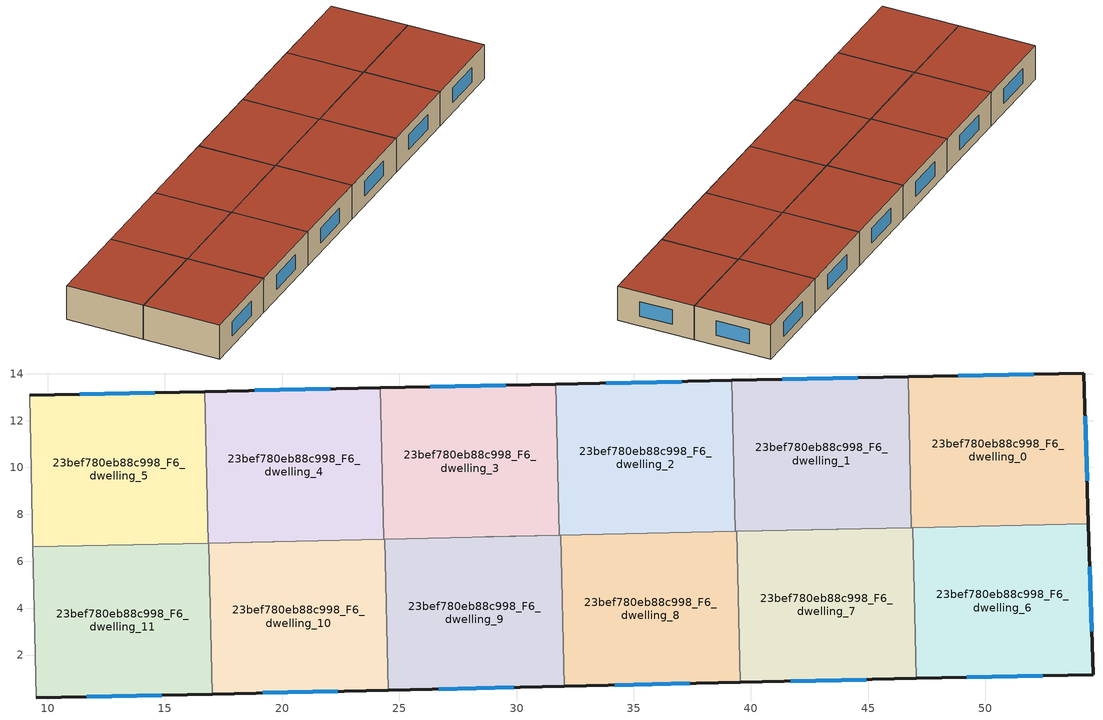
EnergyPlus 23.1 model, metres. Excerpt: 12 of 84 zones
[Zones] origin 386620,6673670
23bef780eb88c998_F6_dwelling_0
 floor to 23bef780eb88c998_F5_dwelling_0 (EU_floor_Construction): 54.2,14.03 54.4,7.6 46.84,7.44 46.7,13.87 z18
 wall outside (EU_wall_Construction): 54.4,7.6 54.2,14.03 46.7,13.87 z18:21
 wall to 23bef780eb88c998_F6_dwelling_1 (EU_wall_Construction): 46.7,13.87 46.84,7.44 z18:21
 wall to 23bef780eb88c998_F6_dwelling_6 (EU_wall_Construction): 46.91,7.44 54.4,7.6 z18:21
 wall to 23bef780eb88c998_F6_dwelling_7 (EU_wall_Construction): 46.84,7.44 46.91,7.44 z18:21
 window (EU_Window_Construction): 52.06,13.98 48.84,13.91 / 54.34,9.44 54.25,12.19 z18.86:20.14
 roof outside (EU_roof_Construction): 54.4,7.6 54.2,14.03 46.7,13.87 46.84,7.44 z21
23bef780eb88c998_F6_dwelling_1
 floor to 23bef780eb88c998_F5_dwelling_1 (EU_floor_Construction): 46.7,13.87 46.84,7.44 39.33,7.27 39.19,13.71 z18
 wall outside (EU_wall_Construction): 46.7,13.87 39.19,13.71 z18:21
 wall to 23bef780eb88c998_F6_dwelling_2 (EU_wall_Construction): 39.19,13.71 39.33,7.27 z18:21
 wall to 23bef780eb88c998_F6_dwelling_7 (EU_wall_Construction): 39.4,7.27 46.84,7.44 z18:21
 wall to 23bef780eb88c998_F6_dwelling_8 (EU_wall_Construction): 39.33,7.27 39.4,7.27 z18:21
 window (EU_Window_Construction): 44.56,13.82 41.34,13.76 z18.86:20.14
 roof outside (EU_roof_Construction): 46.84,7.44 46.7,13.87 39.19,13.71 39.33,7.27 z21
23bef780eb88c998_F6_dwelling_10
 floor to 23bef780eb88c998_F5_dwelling_10 (EU_floor_Construction): 24.39,6.94 24.53,0.5 17.02,0.34 16.88,6.78 z18
 wall outside (EU_wall_Construction): 17.02,0.34 24.53,0.5 z18:21
 wall to 23bef780eb88c998_F6_dwelling_11 (EU_wall_Construction): 16.88,6.78 17.02,0.34 z18:21
 wall to 23bef780eb88c998_F6_dwelling_9 (EU_wall_Construction): 24.53,0.5 24.39,6.94 z18:21
 wall to 23bef780eb88c998_F6_dwelling_4 (EU_wall_Construction): 24.33,6.94 16.88,6.78 z18:21
 wall to 23bef780eb88c998_F6_dwelling_3 (EU_wall_Construction): 24.39,6.94 24.33,6.94 z18:21
 window (EU_Window_Construction): 19.16,0.38 22.38,0.45 z18.86:20.14
 roof outside (EU_roof_Construction): 24.53,0.5 24.39,6.94 16.88,6.78 17.02,0.34 z21
23bef780eb88c998_F6_dwelling_11
 floor to 23bef780eb88c998_F5_dwelling_11 (EU_floor_Construction): 16.88,6.78 17.02,0.34 9.51,0.17 9.37,6.61 z18
 wall outside (EU_wall_Construction): 9.51,0.17 17.02,0.34 z18:21
 wall adiabatic (EU_wall_Construction): 9.37,6.61 9.51,0.17 / 20.51,6.86 16.88,6.78 / 20.51,6.86 16.88,6.78 z18:21
 wall to 23bef780eb88c998_F6_dwelling_5 (EU_wall_Construction): 16.84,6.78 9.37,6.61 z18:21
 wall to 23bef780eb88c998_F6_dwelling_4 (EU_wall_Construction): 16.88,6.78 16.84,6.78 z18:21
 window (EU_Window_Construction): 11.66,0.22 14.87,0.29 z18.86:20.14
 roof outside (EU_roof_Construction): 17.02,0.34 16.88,6.78 9.37,6.61 9.51,0.17 z21
23bef780eb88c998_F6_dwelling_2
 floor to 23bef780eb88c998_F5_dwelling_2 (EU_floor_Construction): 39.19,13.71 39.33,7.27 31.83,7.11 31.68,13.55 z18
 wall outside (EU_wall_Construction): 39.19,13.71 31.68,13.55 z18:21
 wall to 23bef780eb88c998_F6_dwelling_3 (EU_wall_Construction): 31.68,13.55 31.83,7.11 z18:21
 wall to 23bef780eb88c998_F6_dwelling_8 (EU_wall_Construction): 31.83,7.11 39.33,7.27 z18:21
 window (EU_Window_Construction): 37.04,13.67 33.83,13.6 z18.86:20.14
 roof outside (EU_roof_Construction): 39.33,7.27 39.19,13.71 31.68,13.55 31.83,7.11 z21
23bef780eb88c998_F6_dwelling_3
 floor to 23bef780eb88c998_F5_dwelling_3 (EU_floor_Construction): 31.68,13.55 31.83,7.11 24.33,6.94 24.19,13.4 z18
 wall outside (EU_wall_Construction): 31.68,13.55 24.19,13.4 z18:21
 wall to 23bef780eb88c998_F6_dwelling_4 (EU_wall_Construction): 24.19,13.4 24.33,6.94 z18:21
 wall to 23bef780eb88c998_F6_dwelling_9 (EU_wall_Construction): 24.39,6.94 31.83,7.11 z18:21
 window (EU_Window_Construction): 29.54,13.51 26.33,13.44 z18.86:20.14
 roof outside (EU_roof_Construction): 31.83,7.11 31.68,13.55 24.19,13.4 24.33,6.94 z21
23bef780eb88c998_F6_dwelling_4
 floor to 23bef780eb88c998_F5_dwelling_4 (EU_floor_Construction): 24.19,13.4 24.33,6.94 16.84,6.78 16.7,13.24 z18
 wall outside (EU_wall_Construction): 24.19,13.4 16.7,13.24 z18:21
 wall to 23bef780eb88c998_F6_dwelling_5 (EU_wall_Construction): 16.7,13.24 16.84,6.78 z18:21
 window (EU_Window_Construction): 22.05,13.35 18.84,13.28 z18.86:20.14
 roof outside (EU_roof_Construction): 24.33,6.94 24.19,13.4 16.7,13.24 16.84,6.78 z21
23bef780eb88c998_F6_dwelling_5
 floor to 23bef780eb88c998_F5_dwelling_5 (EU_floor_Construction): 16.7,13.24 16.84,6.78 9.37,6.61 9.22,13.08 z18
 wall outside (EU_wall_Construction): 16.7,13.24 9.22,13.08 z18:21
 wall adiabatic (EU_wall_Construction): 9.22,13.08 9.37,6.61 z18:21
 window (EU_Window_Construction): 14.56,13.2 11.36,13.13 z18.86:20.14
 roof outside (EU_roof_Construction): 16.84,6.78 16.7,13.24 9.22,13.08 9.37,6.61 z21
23bef780eb88c998_F6_dwelling_6
 floor to 23bef780eb88c998_F5_dwelling_6 (EU_floor_Construction): 54.4,7.6 54.59,1.16 47.06,1 46.91,7.44 z18
 wall outside (EU_wall_Construction): 47.06,1 54.59,1.16 54.4,7.6 z18:21
 wall to 23bef780eb88c998_F6_dwelling_7 (EU_wall_Construction): 46.91,7.44 47.06,1 z18:21
 window (EU_Window_Construction): 54.54,3 54.45,5.76 / 49.21,1.05 52.44,1.12 z18.86:20.14
 roof outside (EU_roof_Construction): 54.59,1.16 54.4,7.6 46.91,7.44 47.06,1 z21
23bef780eb88c998_F6_dwelling_7
 floor to 23bef780eb88c998_F5_dwelling_7 (EU_floor_Construction): 46.91,7.44 47.06,1 39.55,0.83 39.4,7.27 z18
 wall outside (EU_wall_Construction): 39.55,0.83 47.06,1 z18:21
 wall to 23bef780eb88c998_F6_dwelling_8 (EU_wall_Construction): 39.4,7.27 39.55,0.83 z18:21
 window (EU_Window_Construction): 41.69,0.88 44.91,0.95 z18.86:20.14
 roof outside (EU_roof_Construction): 47.06,1 46.91,7.44 39.4,7.27 39.55,0.83 z21
23bef780eb88c998_F6_dwelling_8
 floor to 23bef780eb88c998_F5_dwelling_8 (EU_floor_Construction): 39.4,7.27 39.55,0.83 32.04,0.67 31.9,7.11 z18
 wall outside (EU_wall_Construction): 32.04,0.67 39.55,0.83 z18:21
 wall to 23bef780eb88c998_F6_dwelling_9 (EU_wall_Construction): 31.83,7.11 31.9,7.11 32.04,0.67 z18:21
 wall adiabatic (EU_wall_Construction): 43.72,7.37 39.4,7.27 / 31.83,7.11 28.67,7.04 / 31.83,7.11 28.67,7.04 / 43.72,7.37 39.4,7.27 z18:21
 window (EU_Window_Construction): 34.18,0.71 37.4,0.79 z18.86:20.14
 roof outside (EU_roof_Construction): 39.55,0.83 39.4,7.27 31.9,7.11 32.04,0.67 z21
23bef780eb88c998_F6_dwelling_9
 floor to 23bef780eb88c998_F5_dwelling_9 (EU_floor_Construction): 31.9,7.11 32.04,0.67 24.53,0.5 24.39,6.94 z18
 wall outside (EU_wall_Construction): 24.53,0.5 32.04,0.67 z18:21
 window (EU_Window_Construction): 26.67,0.55 29.89,0.62 z18.86:20.14
 roof outside (EU_roof_Construction): 32.04,0.67 31.9,7.11 24.39,6.94 24.53,0.5 z21
[Building]
EU S2 Campaign: North Axis=0; Terrain=City; Solar Distribution=FullExterior
[Site:Location]
Helsinki-Vantaa.AP: Latitude=60.317; Longitude=24.963; Time Zone=2; Elevation=54.6
[SizingPeriod:WeatherFileDays]
AnnualSizingPeriod: Begin Month=1; Begin Day of Month=1; End Month=12; End Day of Month=31; Day of Week for Start Day=Monday; Use Weather File Daylight Saving Period=No; Use Weather File Rain and Snow Indicators=No
[MATERIAL]
EU_InternalMass_Material: Roughness=MediumRough; Thickness=0.1; Conductivity=1; Density=1800; Specific Heat=900; Thermal Absorptance=0.9; Solar Absorptance=0.7; Visible Absorptance=0.7
[MATERIAL:NOMASS] Roughness=MediumRough; Thermal Absorptance=0.9; Solar Absorptance=0.7; Visible Absorptance=0.7
Name | Thermal Resistance
EU_wall_NoMass | 1.10183
EU_roof_NoMass; EU_floor_NoMass | 1.70606
[WINDOWMATERIAL:SIMPLEGLAZINGSYSTEM]
EU_Window_SimpleGlazing: UFactor=3.11035; Solar Heat Gain Coefficient=0.8; Visible Transmittance=0.8
[CONSTRUCTION]
EU_wall_Construction: EU_wall_NoMass
EU_roof_Construction: EU_roof_NoMass
EU_floor_Construction: EU_floor_NoMass
EU_Window_Construction: EU_Window_SimpleGlazing
EU_InternalMass_Construction: EU_InternalMass_Material
[ZONE] Type=1; Multiplier=1; Ceiling Height=autocalculate; Floor Area=autocalculate; Part of Total Floor Area=Yes
Name | Volume
23bef780eb88c998_F6_dwelling_0; 23bef780eb88c998_F6_dwelling_2 | 145.155
23bef780eb88c998_F6_dwelling_1 | 145.17
23bef780eb88c998_F6_dwelling_10 | 145.145
23bef780eb88c998_F6_dwelling_11 | 145.158
23bef780eb88c998_F6_dwelling_3 | 145.164
23bef780eb88c998_F6_dwelling_4 | 145.159
23bef780eb88c998_F6_dwelling_5 | 145.162
23bef780eb88c998_F6_dwelling_6 | 145.147
23bef780eb88c998_F6_dwelling_7; 23bef780eb88c998_F6_dwelling_9 | 145.154
23bef780eb88c998_F6_dwelling_8 | 145.123
[INTERNALMASS] Construction=EU_InternalMass_Construction
Name | Zone or ZoneList | Surface Area
23bef780eb88c998_F6_dwelling_0_EU_InternalMass | 23bef780eb88c998_F6_dwelling_0 | 48.3852
23bef780eb88c998_F6_dwelling_1_EU_InternalMass | 23bef780eb88c998_F6_dwelling_1 | 48.3899
23bef780eb88c998_F6_dwelling_2_EU_InternalMass | 23bef780eb88c998_F6_dwelling_2 | 48.3851
23bef780eb88c998_F6_dwelling_3_EU_InternalMass | 23bef780eb88c998_F6_dwelling_3 | 48.3877
23bef780eb88c998_F6_dwelling_4_EU_InternalMass | 23bef780eb88c998_F6_dwelling_4 | 48.3863
23bef780eb88c998_F6_dwelling_5_EU_InternalMass | 23bef780eb88c998_F6_dwelling_5 | 48.3876
23bef780eb88c998_F6_dwelling_6_EU_InternalMass | 23bef780eb88c998_F6_dwelling_6 | 48.3823
23bef780eb88c998_F6_dwelling_7_EU_InternalMass | 23bef780eb88c998_F6_dwelling_7 | 48.3841
23bef780eb88c998_F6_dwelling_8_EU_InternalMass | 23bef780eb88c998_F6_dwelling_8 | 48.3811
23bef780eb88c998_F6_dwelling_9_EU_InternalMass | 23bef780eb88c998_F6_dwelling_9 | 48.3845
23bef780eb88c998_F6_dwelling_10_EU_InternalMass | 23bef780eb88c998_F6_dwelling_10 | 48.3815
23bef780eb88c998_F6_dwelling_11_EU_InternalMass | 23bef780eb88c998_F6_dwelling_11 | 48.3887
[OTHEREQUIPMENT] Fuel Type=Electricity; Design Level Calculation Method=Watts/Area; Power per Zone Floor Area=1; Fraction Latent=0; Fraction Radiant=0; Fraction Lost=0; Carbon Dioxide Generation Rate=0; EndUse Subcategory=EU_Step8_InternalGains
Name | Zone or ZoneList or Space or SpaceList | Schedule
EU_Step8_InternalGain_23bef780eb88c998_F6_dwelling_0_f000 | 23bef780eb88c998_F6_dwelling_0 | EU_Step8_GainSchedule_23bef780eb88c998_F6_dwelling_0_f000
EU_Step8_InternalGain_23bef780eb88c998_F6_dwelling_1_f000 | 23bef780eb88c998_F6_dwelling_1 | EU_Step8_GainSchedule_23bef780eb88c998_F6_dwelling_1_f000
EU_Step8_InternalGain_23bef780eb88c998_F6_dwelling_2_f000 | 23bef780eb88c998_F6_dwelling_2 | EU_Step8_GainSchedule_23bef780eb88c998_F6_dwelling_2_f000
EU_Step8_InternalGain_23bef780eb88c998_F6_dwelling_3_f000 | 23bef780eb88c998_F6_dwelling_3 | EU_Step8_GainSchedule_23bef780eb88c998_F6_dwelling_3_f000
EU_Step8_InternalGain_23bef780eb88c998_F6_dwelling_4_f000 | 23bef780eb88c998_F6_dwelling_4 | EU_Step8_GainSchedule_23bef780eb88c998_F6_dwelling_4_f000
EU_Step8_InternalGain_23bef780eb88c998_F6_dwelling_5_f000 | 23bef780eb88c998_F6_dwelling_5 | EU_Step8_GainSchedule_23bef780eb88c998_F6_dwelling_5_f000
EU_Step8_InternalGain_23bef780eb88c998_F6_dwelling_6_f000 | 23bef780eb88c998_F6_dwelling_6 | EU_Step8_GainSchedule_23bef780eb88c998_F6_dwelling_6_f000
EU_Step8_InternalGain_23bef780eb88c998_F6_dwelling_7_f000 | 23bef780eb88c998_F6_dwelling_7 | EU_Step8_GainSchedule_23bef780eb88c998_F6_dwelling_7_f000
EU_Step8_InternalGain_23bef780eb88c998_F6_dwelling_8_f000 | 23bef780eb88c998_F6_dwelling_8 | EU_Step8_GainSchedule_23bef780eb88c998_F6_dwelling_8_f000
EU_Step8_InternalGain_23bef780eb88c998_F6_dwelling_9_f000 | 23bef780eb88c998_F6_dwelling_9 | EU_Step8_GainSchedule_23bef780eb88c998_F6_dwelling_9_f000
EU_Step8_InternalGain_23bef780eb88c998_F6_dwelling_10_f000 | 23bef780eb88c998_F6_dwelling_10 | EU_Step8_GainSchedule_23bef780eb88c998_F6_dwelling_10_f000
EU_Step8_InternalGain_23bef780eb88c998_F6_dwelling_11_f000 | 23bef780eb88c998_F6_dwelling_11 | EU_Step8_GainSchedule_23bef780eb88c998_F6_dwelling_11_f000
[ZONEVENTILATION:DESIGNFLOWRATE] Schedule=EU_AlwaysOn; Design Flow Rate Calculation Method=AirChanges/Hour; Air Changes per Hour=0.756316; Ventilation Type=Natural; Fan Pressure Rise=0; Fan Total Efficiency=1; Constant Term Coefficient=1; Temperature Term Coefficient=0; Velocity Term Coefficient=0; Velocity Squared Term Coefficient=0; Minimum Indoor Temperature=-100; Maximum Indoor Temperature=100; Delta Temperature=-100; Minimum Outdoor Temperature=-100; Maximum Outdoor Temperature=100; Maximum Wind Speed=40
Name | Zone or ZoneList or Space or SpaceList
EU_ConstantAir_23bef780eb88c998_F6_dwelling_0 | 23bef780eb88c998_F6_dwelling_0
EU_ConstantAir_23bef780eb88c998_F6_dwelling_1 | 23bef780eb88c998_F6_dwelling_1
EU_ConstantAir_23bef780eb88c998_F6_dwelling_2 | 23bef780eb88c998_F6_dwelling_2
EU_ConstantAir_23bef780eb88c998_F6_dwelling_3 | 23bef780eb88c998_F6_dwelling_3
EU_ConstantAir_23bef780eb88c998_F6_dwelling_4 | 23bef780eb88c998_F6_dwelling_4
EU_ConstantAir_23bef780eb88c998_F6_dwelling_5 | 23bef780eb88c998_F6_dwelling_5
EU_ConstantAir_23bef780eb88c998_F6_dwelling_6 | 23bef780eb88c998_F6_dwelling_6
EU_ConstantAir_23bef780eb88c998_F6_dwelling_7 | 23bef780eb88c998_F6_dwelling_7
EU_ConstantAir_23bef780eb88c998_F6_dwelling_8 | 23bef780eb88c998_F6_dwelling_8
EU_ConstantAir_23bef780eb88c998_F6_dwelling_9 | 23bef780eb88c998_F6_dwelling_9
EU_ConstantAir_23bef780eb88c998_F6_dwelling_10 | 23bef780eb88c998_F6_dwelling_10
EU_ConstantAir_23bef780eb88c998_F6_dwelling_11 | 23bef780eb88c998_F6_dwelling_11
[HVACTEMPLATE:THERMOSTAT] Constant Heating Setpoint=20; Constant Cooling Setpoint=50
EU_HeatOnly_23bef780eb88c998_F0_dwelling_0; EU_HeatOnly_23bef780eb88c998_F0_dwelling_1; EU_HeatOnly_23bef780eb88c998_F0_dwelling_2; EU_HeatOnly_23bef780eb88c998_F0_dwelling_3; EU_HeatOnly_23bef780eb88c998_F0_dwelling_4; EU_HeatOnly_23bef780eb88c998_F0_dwelling_5; EU_HeatOnly_23bef780eb88c998_F0_dwelling_6; EU_HeatOnly_23bef780eb88c998_F0_dwelling_7; EU_HeatOnly_23bef780eb88c998_F0_dwelling_8; EU_HeatOnly_23bef780eb88c998_F0_dwelling_9; EU_HeatOnly_23bef780eb88c998_F0_dwelling_10; EU_HeatOnly_23bef780eb88c998_F0_dwelling_11; EU_HeatOnly_23bef780eb88c998_F1_dwelling_0; EU_HeatOnly_23bef780eb88c998_F1_dwelling_1; EU_HeatOnly_23bef780eb88c998_F1_dwelling_2; EU_HeatOnly_23bef780eb88c998_F1_dwelling_3; EU_HeatOnly_23bef780eb88c998_F1_dwelling_4; EU_HeatOnly_23bef780eb88c998_F1_dwelling_5; EU_HeatOnly_23bef780eb88c998_F1_dwelling_6; EU_HeatOnly_23bef780eb88c998_F1_dwelling_7; EU_HeatOnly_23bef780eb88c998_F1_dwelling_8; EU_HeatOnly_23bef780eb88c998_F1_dwelling_9; EU_HeatOnly_23bef780eb88c998_F1_dwelling_10; EU_HeatOnly_23bef780eb88c998_F1_dwelling_11; EU_HeatOnly_23bef780eb88c998_F2_dwelling_0; EU_HeatOnly_23bef780eb88c998_F2_dwelling_1; EU_HeatOnly_23bef780eb88c998_F2_dwelling_2; EU_HeatOnly_23bef780eb88c998_F2_dwelling_3; EU_HeatOnly_23bef780eb88c998_F2_dwelling_4; EU_HeatOnly_23bef780eb88c998_F2_dwelling_5; EU_HeatOnly_23bef780eb88c998_F2_dwelling_6; EU_HeatOnly_23bef780eb88c998_F2_dwelling_7; EU_HeatOnly_23bef780eb88c998_F2_dwelling_8; EU_HeatOnly_23bef780eb88c998_F2_dwelling_9; EU_HeatOnly_23bef780eb88c998_F2_dwelling_10; EU_HeatOnly_23bef780eb88c998_F2_dwelling_11; EU_HeatOnly_23bef780eb88c998_F3_dwelling_0; EU_HeatOnly_23bef780eb88c998_F3_dwelling_1; EU_HeatOnly_23bef780eb88c998_F3_dwelling_2; EU_HeatOnly_23bef780eb88c998_F3_dwelling_3; EU_HeatOnly_23bef780eb88c998_F3_dwelling_4; EU_HeatOnly_23bef780eb88c998_F3_dwelling_5; EU_HeatOnly_23bef780eb88c998_F3_dwelling_6; EU_HeatOnly_23bef780eb88c998_F3_dwelling_7; EU_HeatOnly_23bef780eb88c998_F3_dwelling_8; EU_HeatOnly_23bef780eb88c998_F3_dwelling_9; EU_HeatOnly_23bef780eb88c998_F3_dwelling_10; EU_HeatOnly_23bef780eb88c998_F3_dwelling_11; EU_HeatOnly_23bef780eb88c998_F4_dwelling_0; EU_HeatOnly_23bef780eb88c998_F4_dwelling_1; EU_HeatOnly_23bef780eb88c998_F4_dwelling_2; EU_HeatOnly_23bef780eb88c998_F4_dwelling_3; EU_HeatOnly_23bef780eb88c998_F4_dwelling_4; EU_HeatOnly_23bef780eb88c998_F4_dwelling_5; EU_HeatOnly_23bef780eb88c998_F4_dwelling_6; EU_HeatOnly_23bef780eb88c998_F4_dwelling_7; EU_HeatOnly_23bef780eb88c998_F4_dwelling_8; EU_HeatOnly_23bef780eb88c998_F4_dwelling_9; EU_HeatOnly_23bef780eb88c998_F4_dwelling_10; EU_HeatOnly_23bef780eb88c998_F4_dwelling_11; EU_HeatOnly_23bef780eb88c998_F5_dwelling_0; EU_HeatOnly_23bef780eb88c998_F5_dwelling_1; EU_HeatOnly_23bef780eb88c998_F5_dwelling_2; EU_HeatOnly_23bef780eb88c998_F5_dwelling_3; EU_HeatOnly_23bef780eb88c998_F5_dwelling_4; EU_HeatOnly_23bef780eb88c998_F5_dwelling_5; EU_HeatOnly_23bef780eb88c998_F5_dwelling_6; EU_HeatOnly_23bef780eb88c998_F5_dwelling_7; EU_HeatOnly_23bef780eb88c998_F5_dwelling_8; EU_HeatOnly_23bef780eb88c998_F5_dwelling_9; EU_HeatOnly_23bef780eb88c998_F5_dwelling_10; EU_HeatOnly_23bef780eb88c998_F5_dwelling_11; EU_HeatOnly_23bef780eb88c998_F6_dwelling_0; EU_HeatOnly_23bef780eb88c998_F6_dwelling_1; EU_HeatOnly_23bef780eb88c998_F6_dwelling_2; EU_HeatOnly_23bef780eb88c998_F6_dwelling_3; EU_HeatOnly_23bef780eb88c998_F6_dwelling_4; EU_HeatOnly_23bef780eb88c998_F6_dwelling_5; EU_HeatOnly_23bef780eb88c998_F6_dwelling_6; EU_HeatOnly_23bef780eb88c998_F6_dwelling_7; EU_HeatOnly_23bef780eb88c998_F6_dwelling_8; EU_HeatOnly_23bef780eb88c998_F6_dwelling_9; EU_HeatOnly_23bef780eb88c998_F6_dwelling_10; EU_HeatOnly_23bef780eb88c998_F6_dwelling_11
[HVACTEMPLATE:ZONE:IDEALLOADSAIRSYSTEM] System Availability Schedule=EU_AlwaysOn; Maximum Heating Supply Air Temperature=50; Minimum Cooling Supply Air Temperature=13; Maximum Heating Supply Air Humidity Ratio=0.0156; Minimum Cooling Supply Air Humidity Ratio=0.0077; Heating Limit=NoLimit; Cooling Limit=NoLimit; Heating Availability Schedule=EU_AlwaysOn; Cooling Availability Schedule=EU_CoolingOff; Dehumidification Control Type=ConstantSensibleHeatRatio; Cooling Sensible Heat Ratio=0.7; Dehumidification Setpoint=60; Humidification Control Type=None; Humidification Setpoint=30; Outdoor Air Method=None; Outdoor Air Flow Rate per Person=0.00944; Outdoor Air Flow Rate per Zone Floor Area=0; Outdoor Air Flow Rate per Zone=0; Demand Controlled Ventilation Type=None; Outdoor Air Economizer Type=NoEconomizer; Heat Recovery Type=None; Sensible Heat Recovery Effectiveness=0.7; Latent Heat Recovery Effectiveness=0.65
Name | Template Thermostat
23bef780eb88c998_F6_dwelling_0 | EU_HeatOnly_23bef780eb88c998_F6_dwelling_0
23bef780eb88c998_F6_dwelling_1 | EU_HeatOnly_23bef780eb88c998_F6_dwelling_1
23bef780eb88c998_F6_dwelling_2 | EU_HeatOnly_23bef780eb88c998_F6_dwelling_2
23bef780eb88c998_F6_dwelling_3 | EU_HeatOnly_23bef780eb88c998_F6_dwelling_3
23bef780eb88c998_F6_dwelling_4 | EU_HeatOnly_23bef780eb88c998_F6_dwelling_4
23bef780eb88c998_F6_dwelling_5 | EU_HeatOnly_23bef780eb88c998_F6_dwelling_5
23bef780eb88c998_F6_dwelling_6 | EU_HeatOnly_23bef780eb88c998_F6_dwelling_6
23bef780eb88c998_F6_dwelling_7 | EU_HeatOnly_23bef780eb88c998_F6_dwelling_7
23bef780eb88c998_F6_dwelling_8 | EU_HeatOnly_23bef780eb88c998_F6_dwelling_8
23bef780eb88c998_F6_dwelling_9 | EU_HeatOnly_23bef780eb88c998_F6_dwelling_9
23bef780eb88c998_F6_dwelling_10 | EU_HeatOnly_23bef780eb88c998_F6_dwelling_10
23bef780eb88c998_F6_dwelling_11 | EU_HeatOnly_23bef780eb88c998_F6_dwelling_11
[SIZING:ZONE] Zone Cooling Design Supply Air Temperature Input Method=SupplyAirTemperature; Zone Cooling Design Supply Air Temperature=13; Zone Heating Design Supply Air Temperature Input Method=SupplyAirTemperature; Zone Heating Design Supply Air Temperature=50; Zone Cooling Design Supply Air Humidity Ratio=0.008; Zone Heating Design Supply Air Humidity Ratio=0.008; Cooling Design Air Flow Method=DesignDay; Cooling Design Air Flow Rate=0; Cooling Minimum Air Flow per Zone Floor Area=0.000762; Cooling Minimum Air Flow=0; Cooling Minimum Air Flow Fraction=0.2; Heating Design Air Flow Method=DesignDay; Heating Design Air Flow Rate=0; Heating Maximum Air Flow per Zone Floor Area=0.002032; Heating Maximum Air Flow=0.141576; Heating Maximum Air Flow Fraction=0.3; Account for Dedicated Outdoor Air System=No; Dedicated Outdoor Air System Control Strategy=NeutralSupplyAir; Dedicated Outdoor Air Low Setpoint Temperature for Design=autosize; Dedicated Outdoor Air High Setpoint Temperature for Design=autosize; Zone Load Sizing Method=Sensible Load Only No Latent Load; Zone Latent Cooling Design Supply Air Humidity Ratio Input Method=HumidityRatioDifference; Zone Cooling Design Supply Air Humidity Ratio Difference=0.005; Zone Latent Heating Design Supply Air Humidity Ratio Input Method=HumidityRatioDifference; Zone Humidification Design Supply Air Humidity Ratio Difference=0.005
23bef780eb88c998_F6_dwelling_0; 23bef780eb88c998_F6_dwelling_1; 23bef780eb88c998_F6_dwelling_2; 23bef780eb88c998_F6_dwelling_3; 23bef780eb88c998_F6_dwelling_4; 23bef780eb88c998_F6_dwelling_5; 23bef780eb88c998_F6_dwelling_6; 23bef780eb88c998_F6_dwelling_7; 23bef780eb88c998_F6_dwelling_8; 23bef780eb88c998_F6_dwelling_9; 23bef780eb88c998_F6_dwelling_10; 23bef780eb88c998_F6_dwelling_11
[SCHEDULE:CONSTANT]
Name | Hourly Value
EU_AlwaysOn | 1
EU_CoolingOff | 0
[SCHEDULE:FILE] Column Number=1; Rows to Skip at Top=0; Number of Hours of Data=8760; Column Separator=Comma; Interpolate to Timestep=No; Minutes per Item=60; Adjust Schedule for Daylight Savings=Yes
Name | File
EU_Step8_GainSchedule_23bef780eb88c998_F6_dwelling_0_f000 | ../../schedules/23bef780eb88c998/23bef780eb88c998_F6_dwelling_0_f000_gain.csv
EU_Step8_GainSchedule_23bef780eb88c998_F6_dwelling_1_f000 | ../../schedules/23bef780eb88c998/23bef780eb88c998_F6_dwelling_1_f000_gain.csv
EU_Step8_GainSchedule_23bef780eb88c998_F6_dwelling_2_f000 | ../../schedules/23bef780eb88c998/23bef780eb88c998_F6_dwelling_2_f000_gain.csv
EU_Step8_GainSchedule_23bef780eb88c998_F6_dwelling_3_f000 | ../../schedules/23bef780eb88c998/23bef780eb88c998_F6_dwelling_3_f000_gain.csv
EU_Step8_GainSchedule_23bef780eb88c998_F6_dwelling_4_f000 | ../../schedules/23bef780eb88c998/23bef780eb88c998_F6_dwelling_4_f000_gain.csv
EU_Step8_GainSchedule_23bef780eb88c998_F6_dwelling_5_f000 | ../../schedules/23bef780eb88c998/23bef780eb88c998_F6_dwelling_5_f000_gain.csv
EU_Step8_GainSchedule_23bef780eb88c998_F6_dwelling_6_f000 | ../../schedules/23bef780eb88c998/23bef780eb88c998_F6_dwelling_6_f000_gain.csv
EU_Step8_GainSchedule_23bef780eb88c998_F6_dwelling_7_f000 | ../../schedules/23bef780eb88c998/23bef780eb88c998_F6_dwelling_7_f000_gain.csv
EU_Step8_GainSchedule_23bef780eb88c998_F6_dwelling_8_f000 | ../../schedules/23bef780eb88c998/23bef780eb88c998_F6_dwelling_8_f000_gain.csv
EU_Step8_GainSchedule_23bef780eb88c998_F6_dwelling_9_f000 | ../../schedules/23bef780eb88c998/23bef780eb88c998_F6_dwelling_9_f000_gain.csv
EU_Step8_GainSchedule_23bef780eb88c998_F6_dwelling_10_f000 | ../../schedules/23bef780eb88c998/23bef780eb88c998_F6_dwelling_10_f000_gain.csv
EU_Step8_GainSchedule_23bef780eb88c998_F6_dwelling_11_f000 | ../../schedules/23bef780eb88c998/23bef780eb88c998_F6_dwelling_11_f000_gain.csv
